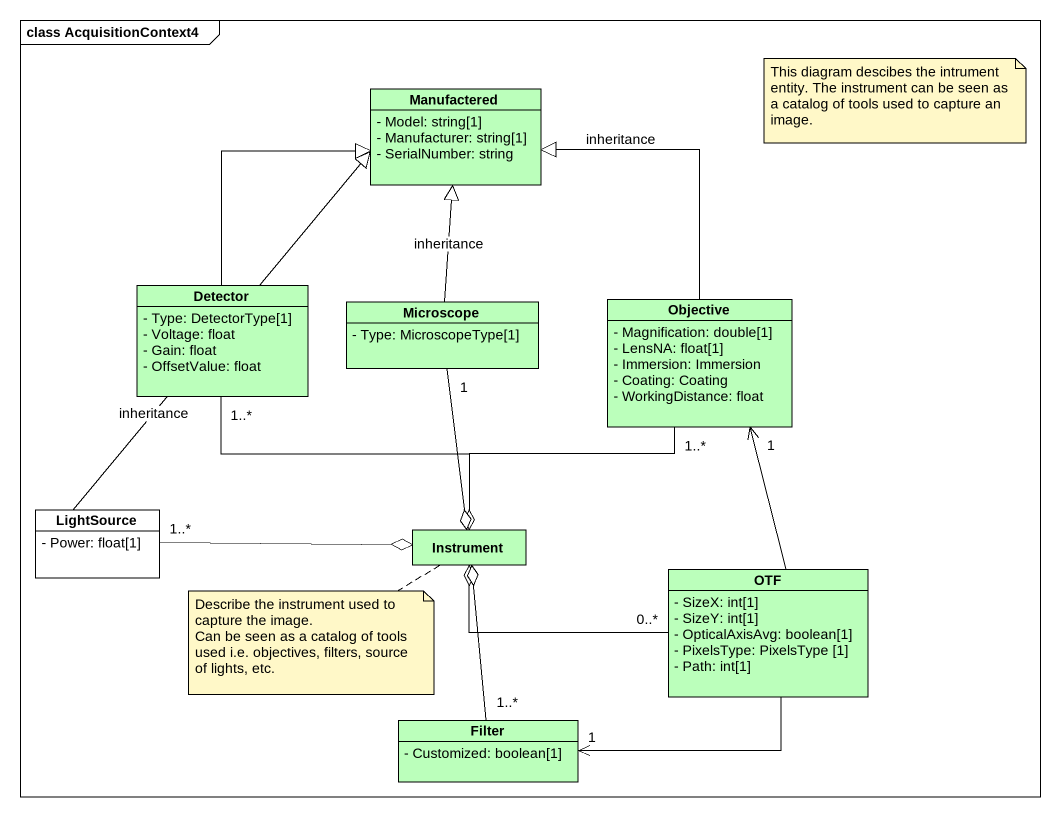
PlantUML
@startuml
mainframe class AcquisitionContext4
hide circle
hide empty members
skinparam classAttributeIconSize 0
class Manufactered #BBFFBB {
  - Model: string[1]
  - Manufacturer: string[1]
  - SerialNumber: string
}
class Detector #BBFFBB {
  - Type: DetectorType[1]
  - Voltage: float
  - Gain: float
  - OffsetValue: float
}
class Microscope #BBFFBB {
  - Type: MicroscopeType[1]
}
class Objective #BBFFBB {
  - Magnification: double[1]
  - LensNA: float[1]
  - Immersion: Immersion
  - Coating: Coating
  - WorkingDistance: float
}
class LightSource #FFFFFF {
  - Power: float[1]
}
class Instrument #BBFFBB
class OTF #BBFFBB {
  - SizeX: int[1]
  - SizeY: int[1]
  - OpticalAxisAvg: boolean[1]
  - PixelsType: PixelsType [1]
  - Path: int[1]
}
class Filter #BBFFBB {
  - Customized: boolean[1]
}
Detector -up-|> Manufactered
Detector "1..*" --o Instrument
Microscope -up-|> Manufactered : inheritance
Microscope "1" --o Instrument
Objective -up-|> Manufactered : inheritance
Objective "1..*" --o Instrument
LightSource -up-|> Manufactered : inheritance
LightSource "1..*" -right-o Instrument
OTF -up-> "1" Objective
OTF "0..*" -left-o Instrument
OTF -left-> "1" Filter
Filter "1..*" -up-o Instrument
note as N1
  This diagram descibes the intrument entity. The instrument can be seen as a catalog of tools used to capture an image.
end note
note bottom of Instrument
  Describe the instrument used to capture the image.
  Can be seen as a catalog of tools used i.e. objectives, filters, source of lights, etc.
end note
@enduml
